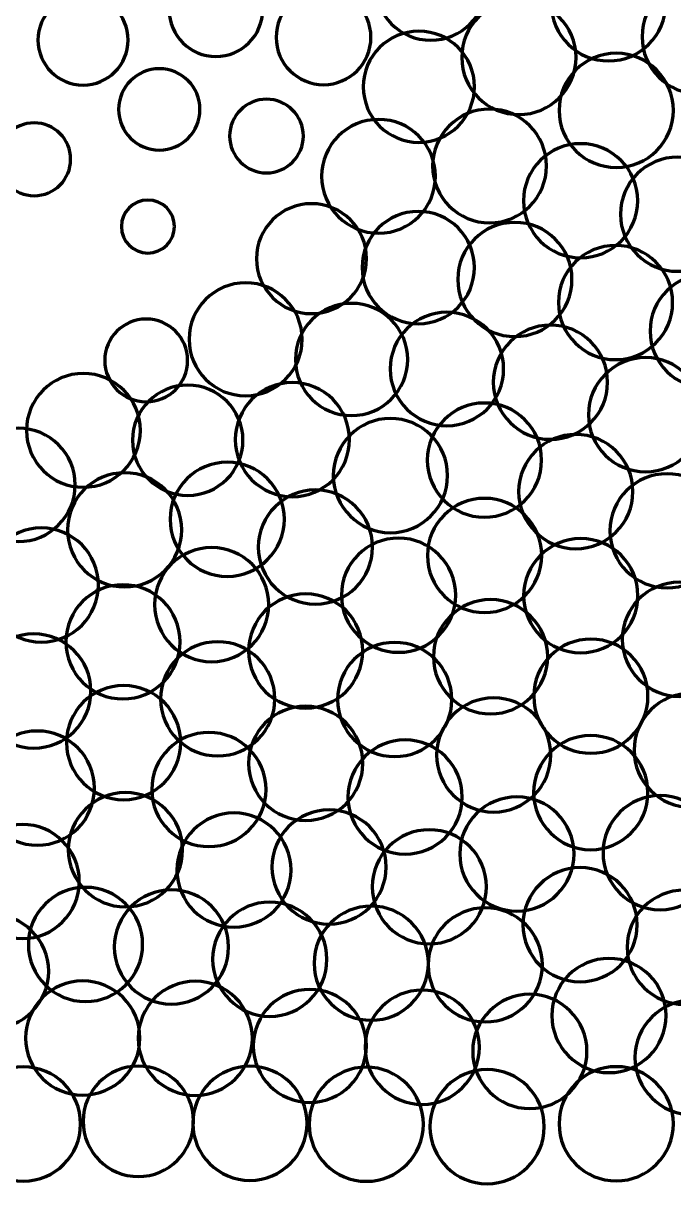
# Model space of a CAD drawing. Header units: inches. Extents: x 41 to 2959, y -2668 to -383.
# Drawn here: x 1737.2 to 1969.8, y -2667.2 to -2251.9 of the extents above; entities that cross this region are included whole.
import ezdxf

# ---------------------------------------------------------------- set-up
doc = ezdxf.new("R2010")
doc.units = ezdxf.units.IN
doc.header["$MEASUREMENT"] = 0
doc.layers.add('Layer 1', color=7, linetype='Continuous')

# ---------------------------------------------------------------- blocks, each defined once
blk = doc.blocks.new('block 3')
at = {"layer": 'Layer 1', "color": 7, "lineweight": 70}
for points in [[(1882.96, -2218.37), (1893.9, -2218.37), (1902.77, -2227.24), (1902.77, -2238.18), (1902.77, -2249.13), (1893.9, -2258), (1882.96, -2258), (1872.02, -2258), (1863.14, -2249.13), (1863.14, -2238.18), (1863.14, -2227.24), (1872.02, -2218.37), (1882.96, -2218.37)], [(1946.51, -2224.53), (1957.79, -2224.53), (1966.93, -2233.67), (1966.93, -2244.96), (1966.93, -2256.24), (1957.79, -2265.39), (1946.51, -2265.39), (1935.22, -2265.39), (1926.07, -2256.24), (1926.07, -2244.96), (1926.07, -2233.67), (1935.22, -2224.53), (1946.51, -2224.53)], [(1806.12, -2230.33), (1815.36, -2230.33), (1822.85, -2237.83), (1822.85, -2247.07), (1822.85, -2256.31), (1815.36, -2263.8), (1806.12, -2263.8), (1796.88, -2263.8), (1789.39, -2256.31), (1789.39, -2247.07), (1789.39, -2237.83), (1796.88, -2230.33), (1806.12, -2230.33)], [(1978.92, -2236.32), (1990.2, -2236.32), (1999.35, -2245.46), (1999.35, -2256.74), (1999.35, -2268.03), (1990.2, -2277.17), (1978.92, -2277.17), (1967.64, -2277.17), (1958.49, -2268.03), (1958.49, -2256.74), (1958.49, -2245.46), (1967.64, -2236.32), (1978.92, -2236.32)], [(1758.64, -2241.8), (1767.55, -2241.8), (1774.76, -2249.02), (1774.76, -2257.92), (1774.76, -2266.82), (1767.55, -2274.04), (1758.64, -2274.04), (1749.74, -2274.04), (1742.52, -2266.82), (1742.52, -2257.92), (1742.52, -2249.02), (1749.74, -2241.8), (1758.64, -2241.8)], [(1844.62, -2240.01), (1853.97, -2240.01), (1861.56, -2247.59), (1861.56, -2256.95), (1861.56, -2266.3), (1853.97, -2273.89), (1844.62, -2273.89), (1835.26, -2273.89), (1827.68, -2266.3), (1827.68, -2256.95), (1827.68, -2247.59), (1835.26, -2240.01), (1844.62, -2240.01)], [(1914.45, -2243.71), (1925.73, -2243.71), (1934.88, -2252.86), (1934.88, -2264.14), (1934.88, -2275.42), (1925.73, -2284.57), (1914.45, -2284.57), (1903.17, -2284.57), (1894.02, -2275.42), (1894.02, -2264.14), (1894.02, -2252.86), (1903.17, -2243.71), (1914.45, -2243.71)], [(1878.69, -2254.76), (1889.67, -2254.76), (1898.57, -2263.67), (1898.57, -2274.65), (1898.57, -2285.63), (1889.67, -2294.53), (1878.69, -2294.53), (1867.71, -2294.53), (1858.81, -2285.63), (1858.81, -2274.65), (1858.81, -2263.67), (1867.71, -2254.76), (1878.69, -2254.76)], [(1949.25, -2262.65), (1960.53, -2262.65), (1969.68, -2271.8), (1969.68, -2283.08), (1969.68, -2294.37), (1960.53, -2303.51), (1949.25, -2303.51), (1937.96, -2303.51), (1928.82, -2294.37), (1928.82, -2283.08), (1928.82, -2271.8), (1937.96, -2262.65), (1949.25, -2262.65)], [(1785.89, -2268.2), (1793.92, -2268.2), (1800.44, -2274.71), (1800.44, -2282.75), (1800.44, -2290.78), (1793.92, -2297.29), (1785.89, -2297.29), (1777.86, -2297.29), (1771.35, -2290.78), (1771.35, -2282.75), (1771.35, -2274.71), (1777.86, -2268.2), (1785.89, -2268.2)], [(1824.22, -2279.1), (1831.49, -2279.1), (1837.39, -2285), (1837.39, -2292.27), (1837.39, -2299.55), (1831.49, -2305.45), (1824.22, -2305.45), (1816.94, -2305.45), (1811.04, -2299.55), (1811.04, -2292.27), (1811.04, -2285), (1816.94, -2279.1), (1824.22, -2279.1)], [(1903.97, -2282.61), (1915.21, -2282.61), (1924.33, -2291.72), (1924.33, -2302.97), (1924.33, -2314.21), (1915.21, -2323.33), (1903.97, -2323.33), (1892.72, -2323.33), (1883.61, -2314.21), (1883.61, -2302.97), (1883.61, -2291.72), (1892.72, -2282.61), (1903.97, -2282.61)], [(1741.17, -2287.55), (1748.37, -2287.55), (1754.2, -2293.39), (1754.2, -2300.59), (1754.2, -2307.79), (1748.37, -2313.63), (1741.17, -2313.63), (1733.96, -2313.63), (1728.12, -2307.79), (1728.12, -2300.59), (1728.12, -2293.39), (1733.96, -2287.55), (1741.17, -2287.55)], [(1864.27, -2286.31), (1875.52, -2286.31), (1884.63, -2295.43), (1884.63, -2306.67), (1884.63, -2317.92), (1875.52, -2327.03), (1864.27, -2327.03), (1853.03, -2327.03), (1843.91, -2317.92), (1843.91, -2306.67), (1843.91, -2295.43), (1853.03, -2286.31), (1864.27, -2286.31)], [(1936.53, -2295), (1947.81, -2295), (1956.96, -2304.14), (1956.96, -2315.43), (1956.96, -2326.71), (1947.81, -2335.85), (1936.53, -2335.85), (1925.25, -2335.85), (1916.1, -2326.71), (1916.1, -2315.43), (1916.1, -2304.14), (1925.25, -2295), (1936.53, -2295)], [(1971.19, -2299.82), (1982.47, -2299.82), (1991.62, -2308.97), (1991.62, -2320.25), (1991.62, -2331.54), (1982.47, -2340.68), (1971.19, -2340.68), (1959.91, -2340.68), (1950.76, -2331.54), (1950.76, -2320.25), (1950.76, -2308.97), (1959.91, -2299.82), (1971.19, -2299.82)], [(1781.83, -2315.18), (1787.06, -2315.18), (1791.31, -2319.43), (1791.31, -2324.66), (1791.31, -2329.9), (1787.06, -2334.14), (1781.83, -2334.14), (1776.59, -2334.14), (1772.35, -2329.9), (1772.35, -2324.66), (1772.35, -2319.43), (1776.59, -2315.18), (1781.83, -2315.18)], [(1840.32, -2316.48), (1851.19, -2316.48), (1860, -2325.29), (1860, -2336.16), (1860, -2347.02), (1851.19, -2355.83), (1840.32, -2355.83), (1829.45, -2355.83), (1820.64, -2347.02), (1820.64, -2336.16), (1820.64, -2325.29), (1829.45, -2316.48), (1840.32, -2316.48)], [(1878.49, -2319.25), (1889.58, -2319.25), (1898.57, -2328.25), (1898.57, -2339.34), (1898.57, -2350.44), (1889.58, -2359.43), (1878.49, -2359.43), (1867.39, -2359.43), (1858.4, -2350.44), (1858.4, -2339.34), (1858.4, -2328.25), (1867.39, -2319.25), (1878.49, -2319.25)], [(1913.01, -2323.17), (1924.29, -2323.17), (1933.44, -2332.32), (1933.44, -2343.6), (1933.44, -2354.89), (1924.29, -2364.03), (1913.01, -2364.03), (1901.72, -2364.03), (1892.58, -2354.89), (1892.58, -2343.6), (1892.58, -2332.32), (1901.72, -2323.17), (1913.01, -2323.17)], [(1949.01, -2331.43), (1960.29, -2331.43), (1969.43, -2340.57), (1969.43, -2351.86), (1969.43, -2363.14), (1960.29, -2372.29), (1949.01, -2372.29), (1937.72, -2372.29), (1928.58, -2363.14), (1928.58, -2351.86), (1928.58, -2340.57), (1937.72, -2331.43), (1949.01, -2331.43)], [(1981.79, -2341.64), (1993.07, -2341.64), (2002.22, -2350.78), (2002.22, -2362.07), (2002.22, -2373.35), (1993.07, -2382.49), (1981.79, -2382.49), (1970.51, -2382.49), (1961.36, -2373.35), (1961.36, -2362.07), (1961.36, -2350.78), (1970.51, -2341.64), (1981.79, -2341.64)], [(1816.76, -2344.79), (1827.93, -2344.79), (1836.98, -2353.84), (1836.98, -2365.01), (1836.98, -2376.18), (1827.93, -2385.23), (1816.76, -2385.23), (1805.59, -2385.23), (1796.53, -2376.18), (1796.53, -2365.01), (1796.53, -2353.84), (1805.59, -2344.79), (1816.76, -2344.79)], [(1854.63, -2352.15), (1865.73, -2352.15), (1874.72, -2361.14), (1874.72, -2372.23), (1874.72, -2383.33), (1865.73, -2392.32), (1854.63, -2392.32), (1843.54, -2392.32), (1834.55, -2383.33), (1834.55, -2372.23), (1834.55, -2361.14), (1843.54, -2352.15), (1854.63, -2352.15)], [(1781.2, -2357.75), (1789.39, -2357.75), (1796.02, -2364.38), (1796.02, -2372.57), (1796.02, -2380.75), (1789.39, -2387.39), (1781.2, -2387.39), (1773.02, -2387.39), (1766.39, -2380.75), (1766.39, -2372.57), (1766.39, -2364.38), (1773.02, -2357.75), (1781.2, -2357.75)], [(1888.71, -2355.33), (1899.92, -2355.33), (1909.01, -2364.42), (1909.01, -2375.62), (1909.01, -2386.83), (1899.92, -2395.92), (1888.71, -2395.92), (1877.5, -2395.92), (1868.42, -2386.83), (1868.42, -2375.62), (1868.42, -2364.42), (1877.5, -2355.33), (1888.71, -2355.33)], [(1925.74, -2359.94), (1937.03, -2359.94), (1946.17, -2369.09), (1946.17, -2380.37), (1946.17, -2391.66), (1937.03, -2400.8), (1925.74, -2400.8), (1914.46, -2400.8), (1905.31, -2391.66), (1905.31, -2380.37), (1905.31, -2369.09), (1914.46, -2359.94), (1925.74, -2359.94)], [(1959.74, -2371.58), (1971.03, -2371.58), (1980.17, -2380.72), (1980.17, -2392.01), (1980.17, -2403.29), (1971.03, -2412.43), (1959.74, -2412.43), (1948.46, -2412.43), (1939.31, -2403.29), (1939.31, -2392.01), (1939.31, -2380.72), (1948.46, -2371.58), (1959.74, -2371.58)], [(1758.77, -2377.24), (1770.01, -2377.24), (1779.13, -2386.35), (1779.13, -2397.6), (1779.13, -2408.84), (1770.01, -2417.96), (1758.77, -2417.96), (1747.53, -2417.96), (1738.41, -2408.84), (1738.41, -2397.6), (1738.41, -2386.35), (1747.53, -2377.24), (1758.77, -2377.24)], [(1796.06, -2381.39), (1806.96, -2381.39), (1815.8, -2390.23), (1815.8, -2401.13), (1815.8, -2412.04), (1806.96, -2420.88), (1796.06, -2420.88), (1785.15, -2420.88), (1776.31, -2412.04), (1776.31, -2401.13), (1776.31, -2390.23), (1785.15, -2381.39), (1796.06, -2381.39)], [(1833.46, -2380.49), (1844.74, -2380.49), (1853.89, -2389.64), (1853.89, -2400.92), (1853.89, -2412.2), (1844.74, -2421.35), (1833.46, -2421.35), (1822.18, -2421.35), (1813.03, -2412.2), (1813.03, -2400.92), (1813.03, -2389.64), (1822.18, -2380.49), (1833.46, -2380.49)], [(1902.14, -2387.81), (1913.42, -2387.81), (1922.57, -2396.96), (1922.57, -2408.24), (1922.57, -2419.52), (1913.42, -2428.67), (1902.14, -2428.67), (1890.85, -2428.67), (1881.71, -2419.52), (1881.71, -2408.24), (1881.71, -2396.96), (1890.85, -2387.81), (1902.14, -2387.81)], [(1868.54, -2393.34), (1879.83, -2393.34), (1888.97, -2402.49), (1888.97, -2413.78), (1888.97, -2425.06), (1879.83, -2434.21), (1868.54, -2434.21), (1857.26, -2434.21), (1848.11, -2425.06), (1848.11, -2413.78), (1848.11, -2402.49), (1857.26, -2393.34), (1868.54, -2393.34)], [(1735.55, -2396.82), (1746.75, -2396.82), (1755.84, -2405.91), (1755.84, -2417.11), (1755.84, -2428.32), (1746.75, -2437.41), (1735.55, -2437.41), (1724.34, -2437.41), (1715.26, -2428.32), (1715.26, -2417.11), (1715.26, -2405.91), (1724.34, -2396.82), (1735.55, -2396.82)], [(1934.79, -2399.08), (1946.07, -2399.08), (1955.22, -2408.23), (1955.22, -2419.51), (1955.22, -2430.8), (1946.07, -2439.94), (1934.79, -2439.94), (1923.51, -2439.94), (1914.36, -2430.8), (1914.36, -2419.51), (1914.36, -2408.23), (1923.51, -2399.08), (1934.79, -2399.08)], [(1773.51, -2412.77), (1784.8, -2412.77), (1793.94, -2421.92), (1793.94, -2433.2), (1793.94, -2444.49), (1784.8, -2453.63), (1773.51, -2453.63), (1762.23, -2453.63), (1753.08, -2444.49), (1753.08, -2433.2), (1753.08, -2421.92), (1762.23, -2412.77), (1773.51, -2412.77)], [(1810.18, -2408.99), (1821.46, -2408.99), (1830.61, -2418.14), (1830.61, -2429.42), (1830.61, -2440.71), (1821.46, -2449.85), (1810.18, -2449.85), (1798.9, -2449.85), (1789.75, -2440.71), (1789.75, -2429.42), (1789.75, -2418.14), (1798.9, -2408.99), (1810.18, -2408.99)], [(1967.42, -2413.11), (1978.7, -2413.11), (1987.84, -2422.25), (1987.84, -2433.54), (1987.84, -2444.82), (1978.7, -2453.97), (1967.42, -2453.97), (1956.13, -2453.97), (1946.99, -2444.82), (1946.99, -2433.54), (1946.99, -2422.25), (1956.13, -2413.11), (1967.42, -2413.11)], [(1841.71, -2418.93), (1852.99, -2418.93), (1862.14, -2428.08), (1862.14, -2439.36), (1862.14, -2450.64), (1852.99, -2459.79), (1841.71, -2459.79), (1830.42, -2459.79), (1821.28, -2450.64), (1821.28, -2439.36), (1821.28, -2428.08), (1830.42, -2418.93), (1841.71, -2418.93)], [(1902.18, -2421.93), (1913.47, -2421.93), (1922.61, -2431.08), (1922.61, -2442.36), (1922.61, -2453.64), (1913.47, -2462.79), (1902.18, -2462.79), (1890.9, -2462.79), (1881.75, -2453.64), (1881.75, -2442.36), (1881.75, -2431.08), (1890.9, -2421.93), (1902.18, -2421.93)], [(1743.71, -2432.51), (1754.99, -2432.51), (1764.14, -2441.66), (1764.14, -2452.94), (1764.14, -2464.22), (1754.99, -2473.37), (1743.71, -2473.37), (1732.43, -2473.37), (1723.28, -2464.22), (1723.28, -2452.94), (1723.28, -2441.66), (1732.43, -2432.51), (1743.71, -2432.51)], [(1871.42, -2436.16), (1882.71, -2436.16), (1891.85, -2445.31), (1891.85, -2456.59), (1891.85, -2467.87), (1882.71, -2477.02), (1871.42, -2477.02), (1860.14, -2477.02), (1850.99, -2467.87), (1850.99, -2456.59), (1850.99, -2445.31), (1860.14, -2436.16), (1871.42, -2436.16)], [(1936.58, -2436.34), (1947.87, -2436.34), (1957.01, -2445.48), (1957.01, -2456.76), (1957.01, -2468.05), (1947.87, -2477.19), (1936.58, -2477.19), (1925.3, -2477.19), (1916.15, -2468.05), (1916.15, -2456.76), (1916.15, -2445.48), (1925.3, -2436.34), (1936.58, -2436.34)], [(1804.61, -2439.53), (1815.89, -2439.53), (1825.04, -2448.68), (1825.04, -2459.96), (1825.04, -2471.24), (1815.89, -2480.39), (1804.61, -2480.39), (1793.33, -2480.39), (1784.18, -2471.24), (1784.18, -2459.96), (1784.18, -2448.68), (1793.33, -2439.53), (1804.61, -2439.53)], [(1772.91, -2452.85), (1784.19, -2452.85), (1793.34, -2462), (1793.34, -2473.28), (1793.34, -2484.56), (1784.19, -2493.71), (1772.91, -2493.71), (1761.63, -2493.71), (1752.48, -2484.56), (1752.48, -2473.28), (1752.48, -2462), (1761.63, -2452.85), (1772.91, -2452.85)], [(1971.84, -2451.93), (1983.12, -2451.93), (1992.27, -2461.07), (1992.27, -2472.36), (1992.27, -2483.64), (1983.12, -2492.79), (1971.84, -2492.79), (1960.55, -2492.79), (1951.41, -2483.64), (1951.41, -2472.36), (1951.41, -2461.07), (1960.55, -2451.93), (1971.84, -2451.93)], [(1838.22, -2456.14), (1849.5, -2456.14), (1858.65, -2465.28), (1858.65, -2476.57), (1858.65, -2487.85), (1849.5, -2497), (1838.22, -2497), (1826.94, -2497), (1817.79, -2487.85), (1817.79, -2476.57), (1817.79, -2465.28), (1826.94, -2456.14), (1838.22, -2456.14)], [(1904.32, -2458.18), (1915.61, -2458.18), (1924.75, -2467.33), (1924.75, -2478.61), (1924.75, -2489.89), (1915.61, -2499.04), (1904.32, -2499.04), (1893.04, -2499.04), (1883.89, -2489.89), (1883.89, -2478.61), (1883.89, -2467.33), (1893.04, -2458.18), (1904.32, -2458.18)], [(1741.02, -2470.47), (1752.3, -2470.47), (1761.45, -2479.61), (1761.45, -2490.89), (1761.45, -2502.18), (1752.3, -2511.32), (1741.02, -2511.32), (1729.73, -2511.32), (1720.59, -2502.18), (1720.59, -2490.89), (1720.59, -2479.61), (1729.73, -2470.47), (1741.02, -2470.47)], [(1806.77, -2473.25), (1818.05, -2473.25), (1827.2, -2482.4), (1827.2, -2493.68), (1827.2, -2504.97), (1818.05, -2514.11), (1806.77, -2514.11), (1795.48, -2514.11), (1786.34, -2504.97), (1786.34, -2493.68), (1786.34, -2482.4), (1795.48, -2473.25), (1806.77, -2473.25)], [(1870.05, -2473.49), (1881.33, -2473.49), (1890.48, -2482.64), (1890.48, -2493.92), (1890.48, -2505.2), (1881.33, -2514.35), (1870.05, -2514.35), (1858.77, -2514.35), (1849.62, -2505.2), (1849.62, -2493.92), (1849.62, -2482.64), (1858.77, -2473.49), (1870.05, -2473.49)], [(1940.18, -2472.3), (1951.46, -2472.3), (1960.61, -2481.45), (1960.61, -2492.73), (1960.61, -2504.01), (1951.46, -2513.16), (1940.18, -2513.16), (1928.9, -2513.16), (1919.75, -2504.01), (1919.75, -2492.73), (1919.75, -2481.45), (1928.9, -2472.3), (1940.18, -2472.3)], [(1773.13, -2488.91), (1784.42, -2488.91), (1793.56, -2498.06), (1793.56, -2509.34), (1793.56, -2520.62), (1784.42, -2529.77), (1773.13, -2529.77), (1761.85, -2529.77), (1752.71, -2520.62), (1752.71, -2509.34), (1752.71, -2498.06), (1761.85, -2488.91), (1773.13, -2488.91)], [(1976.06, -2491.65), (1987.34, -2491.65), (1996.49, -2500.8), (1996.49, -2512.08), (1996.49, -2523.36), (1987.34, -2532.51), (1976.06, -2532.51), (1964.77, -2532.51), (1955.63, -2523.36), (1955.63, -2512.08), (1955.63, -2500.8), (1964.77, -2491.65), (1976.06, -2491.65)], [(1905.44, -2493.32), (1916.73, -2493.32), (1925.87, -2502.46), (1925.87, -2513.75), (1925.87, -2525.03), (1916.73, -2534.18), (1905.44, -2534.18), (1894.16, -2534.18), (1885.01, -2525.03), (1885.01, -2513.75), (1885.01, -2502.46), (1894.16, -2493.32), (1905.44, -2493.32)], [(1838.23, -2496.33), (1849.51, -2496.33), (1858.66, -2505.47), (1858.66, -2516.76), (1858.66, -2528.04), (1849.51, -2537.19), (1838.23, -2537.19), (1826.95, -2537.19), (1817.8, -2528.04), (1817.8, -2516.76), (1817.8, -2505.47), (1826.95, -2496.33), (1838.23, -2496.33)], [(1742.27, -2505.19), (1753.55, -2505.19), (1762.7, -2514.33), (1762.7, -2525.62), (1762.7, -2536.9), (1753.55, -2546.05), (1742.27, -2546.05), (1730.98, -2546.05), (1721.84, -2536.9), (1721.84, -2525.62), (1721.84, -2514.33), (1730.98, -2505.19), (1742.27, -2505.19)], [(1803.62, -2505.7), (1814.9, -2505.7), (1824.04, -2514.85), (1824.04, -2526.13), (1824.04, -2537.42), (1814.9, -2546.56), (1803.62, -2546.56), (1792.33, -2546.56), (1783.19, -2537.42), (1783.19, -2526.13), (1783.19, -2514.85), (1792.33, -2505.7), (1803.62, -2505.7)], [(1873.78, -2508.38), (1885.06, -2508.38), (1894.21, -2517.52), (1894.21, -2528.81), (1894.21, -2540.09), (1885.06, -2549.23), (1873.78, -2549.23), (1862.5, -2549.23), (1853.35, -2540.09), (1853.35, -2528.81), (1853.35, -2517.52), (1862.5, -2508.38), (1873.78, -2508.38)], [(1940.15, -2506.8), (1951.43, -2506.8), (1960.58, -2515.95), (1960.58, -2527.23), (1960.58, -2538.51), (1951.43, -2547.66), (1940.15, -2547.66), (1928.87, -2547.66), (1919.72, -2538.51), (1919.72, -2527.23), (1919.72, -2515.95), (1928.87, -2506.8), (1940.15, -2506.8)], [(1773.79, -2527.25), (1785.07, -2527.25), (1794.22, -2536.4), (1794.22, -2547.68), (1794.22, -2558.96), (1785.07, -2568.11), (1773.79, -2568.11), (1762.51, -2568.11), (1753.36, -2558.96), (1753.36, -2547.68), (1753.36, -2536.4), (1762.51, -2527.25), (1773.79, -2527.25)], [(1913.74, -2528.76), (1925.02, -2528.76), (1934.17, -2537.91), (1934.17, -2549.19), (1934.17, -2560.47), (1925.02, -2569.62), (1913.74, -2569.62), (1902.46, -2569.62), (1893.31, -2560.47), (1893.31, -2549.19), (1893.31, -2537.91), (1902.46, -2528.76), (1913.74, -2528.76)], [(1964.96, -2528.31), (1976.24, -2528.31), (1985.39, -2537.45), (1985.39, -2548.74), (1985.39, -2560.02), (1976.24, -2569.17), (1964.96, -2569.17), (1953.67, -2569.17), (1944.53, -2560.02), (1944.53, -2548.74), (1944.53, -2537.45), (1953.67, -2528.31), (1964.96, -2528.31)], [(1846.58, -2533.44), (1857.86, -2533.44), (1867.01, -2542.58), (1867.01, -2553.86), (1867.01, -2565.15), (1857.86, -2574.29), (1846.58, -2574.29), (1835.3, -2574.29), (1826.15, -2565.15), (1826.15, -2553.86), (1826.15, -2542.58), (1835.3, -2533.44), (1846.58, -2533.44)], [(1812.6, -2534.52), (1823.88, -2534.52), (1833.03, -2543.67), (1833.03, -2554.95), (1833.03, -2566.23), (1823.88, -2575.38), (1812.6, -2575.38), (1801.32, -2575.38), (1792.17, -2566.23), (1792.17, -2554.95), (1792.17, -2543.67), (1801.32, -2534.52), (1812.6, -2534.52)], [(1736.87, -2538.61), (1748.15, -2538.61), (1757.3, -2547.76), (1757.3, -2559.04), (1757.3, -2570.32), (1748.15, -2579.47), (1736.87, -2579.47), (1725.58, -2579.47), (1716.44, -2570.32), (1716.44, -2559.04), (1716.44, -2547.76), (1725.58, -2538.61), (1736.87, -2538.61)], [(1882.43, -2540.51), (1893.71, -2540.51), (1902.86, -2549.66), (1902.86, -2560.94), (1902.86, -2572.22), (1893.71, -2581.37), (1882.43, -2581.37), (1871.15, -2581.37), (1862, -2572.22), (1862, -2560.94), (1862, -2549.66), (1871.15, -2540.51), (1882.43, -2540.51)], [(1936.33, -2554.08), (1947.62, -2554.08), (1956.76, -2563.22), (1956.76, -2574.51), (1956.76, -2585.79), (1947.62, -2594.94), (1936.33, -2594.94), (1925.05, -2594.94), (1915.9, -2585.79), (1915.9, -2574.51), (1915.9, -2563.22), (1925.05, -2554.08), (1936.33, -2554.08)], [(1759.51, -2561.14), (1770.79, -2561.14), (1779.94, -2570.29), (1779.94, -2581.57), (1779.94, -2592.85), (1770.79, -2602), (1759.51, -2602), (1748.23, -2602), (1739.08, -2592.85), (1739.08, -2581.57), (1739.08, -2570.29), (1748.23, -2561.14), (1759.51, -2561.14)], [(1790.24, -2562.05), (1801.53, -2562.05), (1810.67, -2571.19), (1810.67, -2582.48), (1810.67, -2593.76), (1801.53, -2602.91), (1790.24, -2602.91), (1778.96, -2602.91), (1769.81, -2593.76), (1769.81, -2582.48), (1769.81, -2571.19), (1778.96, -2562.05), (1790.24, -2562.05)], [(1973.59, -2562.14), (1984.87, -2562.14), (1994.02, -2571.29), (1994.02, -2582.57), (1994.02, -2593.86), (1984.87, -2603), (1973.59, -2603), (1962.3, -2603), (1953.16, -2593.86), (1953.16, -2582.57), (1953.16, -2571.29), (1962.3, -2562.14), (1973.59, -2562.14)], [(1825.39, -2566.44), (1836.67, -2566.44), (1845.82, -2575.59), (1845.82, -2586.87), (1845.82, -2598.16), (1836.67, -2607.3), (1825.39, -2607.3), (1814.11, -2607.3), (1804.96, -2598.16), (1804.96, -2586.87), (1804.96, -2575.59), (1814.11, -2566.44), (1825.39, -2566.44)], [(1725.91, -2570.78), (1737.2, -2570.78), (1746.34, -2579.92), (1746.34, -2591.2), (1746.34, -2602.49), (1737.2, -2611.63), (1725.91, -2611.63), (1714.63, -2611.63), (1705.48, -2602.49), (1705.48, -2591.2), (1705.48, -2579.92), (1714.63, -2570.78), (1725.91, -2570.78)], [(1861.66, -2567.86), (1872.94, -2567.86), (1882.09, -2577), (1882.09, -2588.28), (1882.09, -2599.57), (1872.94, -2608.71), (1861.66, -2608.71), (1850.37, -2608.71), (1841.23, -2599.57), (1841.23, -2588.28), (1841.23, -2577), (1850.37, -2567.86), (1861.66, -2567.86)], [(1902.43, -2568.45), (1913.72, -2568.45), (1922.86, -2577.6), (1922.86, -2588.88), (1922.86, -2600.17), (1913.72, -2609.31), (1902.43, -2609.31), (1891.15, -2609.31), (1882.01, -2600.17), (1882.01, -2588.88), (1882.01, -2577.6), (1891.15, -2568.45), (1902.43, -2568.45)], [(1946.66, -2586.59), (1957.94, -2586.59), (1967.09, -2595.73), (1967.09, -2607.02), (1967.09, -2618.3), (1957.94, -2627.45), (1946.66, -2627.45), (1935.38, -2627.45), (1926.23, -2618.3), (1926.23, -2607.02), (1926.23, -2595.73), (1935.38, -2586.59), (1946.66, -2586.59)], [(1758.53, -2594.63), (1769.81, -2594.63), (1778.96, -2603.77), (1778.96, -2615.06), (1778.96, -2626.34), (1769.81, -2635.49), (1758.53, -2635.49), (1747.25, -2635.49), (1738.1, -2626.34), (1738.1, -2615.06), (1738.1, -2603.77), (1747.25, -2594.63), (1758.53, -2594.63)], [(1798.75, -2594.73), (1810.03, -2594.73), (1819.18, -2603.88), (1819.18, -2615.16), (1819.18, -2626.44), (1810.03, -2635.59), (1798.75, -2635.59), (1787.47, -2635.59), (1778.32, -2626.44), (1778.32, -2615.16), (1778.32, -2603.88), (1787.47, -2594.73), (1798.75, -2594.73)], [(1839.74, -2597.65), (1850.91, -2597.65), (1859.96, -2606.71), (1859.96, -2617.88), (1859.96, -2629.04), (1850.91, -2638.1), (1839.74, -2638.1), (1828.57, -2638.1), (1819.51, -2629.04), (1819.51, -2617.88), (1819.51, -2606.71), (1828.57, -2597.65), (1839.74, -2597.65)], [(1879.89, -2597.93), (1891.17, -2597.93), (1900.32, -2607.07), (1900.32, -2618.36), (1900.32, -2629.64), (1891.17, -2638.79), (1879.89, -2638.79), (1868.61, -2638.79), (1859.46, -2629.64), (1859.46, -2618.36), (1859.46, -2607.07), (1868.61, -2597.93), (1879.89, -2597.93)], [(1918.37, -2599.42), (1929.65, -2599.42), (1938.8, -2608.56), (1938.8, -2619.85), (1938.8, -2631.13), (1929.65, -2640.28), (1918.37, -2640.28), (1907.09, -2640.28), (1897.94, -2631.13), (1897.94, -2619.85), (1897.94, -2608.56), (1907.09, -2599.42), (1918.37, -2599.42)], [(1976.38, -2601.59), (1987.66, -2601.59), (1996.81, -2610.74), (1996.81, -2622.02), (1996.81, -2633.31), (1987.66, -2642.45), (1976.38, -2642.45), (1965.1, -2642.45), (1955.95, -2633.31), (1955.95, -2622.02), (1955.95, -2610.74), (1965.1, -2601.59), (1976.38, -2601.59)], [(1737.33, -2625.38), (1748.61, -2625.38), (1757.76, -2634.53), (1757.76, -2645.81), (1757.76, -2657.09), (1748.61, -2666.24), (1737.33, -2666.24), (1726.05, -2666.24), (1716.9, -2657.09), (1716.9, -2645.81), (1716.9, -2634.53), (1726.05, -2625.38), (1737.33, -2625.38)], [(1778.39, -2625.12), (1789.3, -2625.12), (1798.14, -2633.96), (1798.14, -2644.86), (1798.14, -2655.77), (1789.3, -2664.61), (1778.39, -2664.61), (1767.49, -2664.61), (1758.65, -2655.77), (1758.65, -2644.86), (1758.65, -2633.96), (1767.49, -2625.12), (1778.39, -2625.12)], [(1818.31, -2625.14), (1829.59, -2625.14), (1838.74, -2634.29), (1838.74, -2645.57), (1838.74, -2656.85), (1829.59, -2666), (1818.31, -2666), (1807.02, -2666), (1797.88, -2656.85), (1797.88, -2645.57), (1797.88, -2634.29), (1807.02, -2625.14), (1818.31, -2625.14)], [(1859.89, -2625.48), (1871.17, -2625.48), (1880.32, -2634.63), (1880.32, -2645.91), (1880.32, -2657.19), (1871.17, -2666.34), (1859.89, -2666.34), (1848.61, -2666.34), (1839.46, -2657.19), (1839.46, -2645.91), (1839.46, -2634.63), (1848.61, -2625.48), (1859.89, -2625.48)], [(1903.1, -2626.36), (1914.38, -2626.36), (1923.53, -2635.51), (1923.53, -2646.79), (1923.53, -2658.08), (1914.38, -2667.22), (1903.1, -2667.22), (1891.82, -2667.22), (1882.67, -2658.08), (1882.67, -2646.79), (1882.67, -2635.51), (1891.82, -2626.36), (1903.1, -2626.36)], [(1949.24, -2625.32), (1960.53, -2625.32), (1969.67, -2634.46), (1969.67, -2645.75), (1969.67, -2657.03), (1960.53, -2666.18), (1949.24, -2666.18), (1937.96, -2666.18), (1928.82, -2657.03), (1928.82, -2645.75), (1928.82, -2634.46), (1937.96, -2625.32), (1949.24, -2625.32)]]:
    blk.add_open_spline(points, degree=3, knots=[0, 0, 0, 0, 1, 1, 1, 2, 2, 2, 3, 3, 3, 4, 4, 4, 4], dxfattribs=at)
blk = doc.blocks.new('block 2')
at = {"layer": 'Layer 1'}
blk.add_blockref('block 3', (0, 0), dxfattribs=at)

msp = doc.modelspace()

# ---------------------------------------------------------------- block references
at = {"layer": 'Layer 1'}
msp.add_blockref('block 2', (0, 0), dxfattribs=at)

doc.saveas('drawing.dxf')
